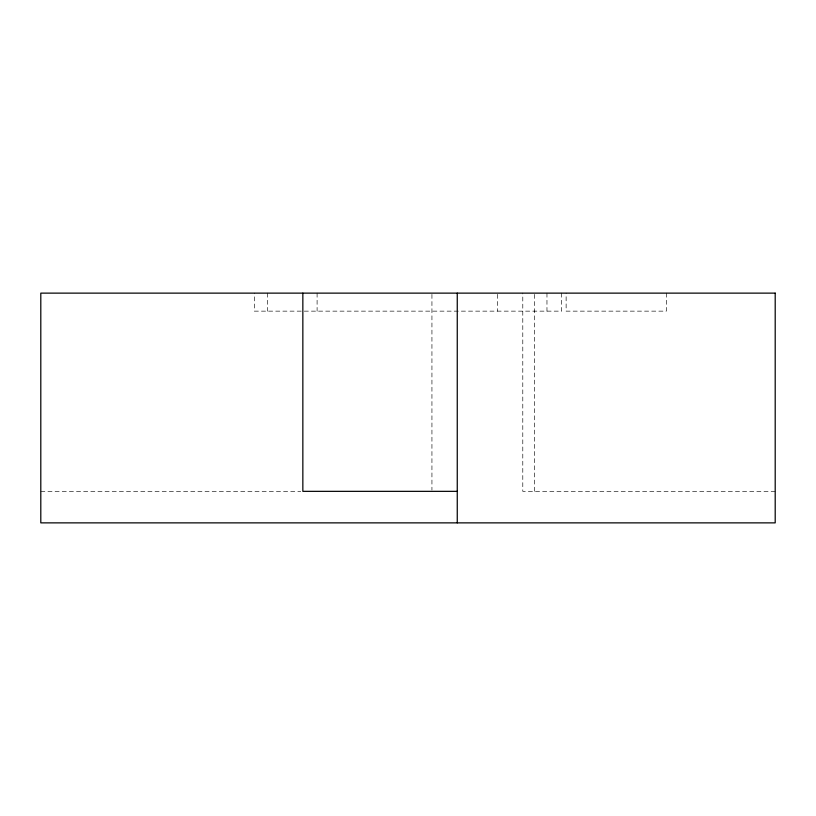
<?xml version="1.0" encoding="UTF-8"?>
<svg xmlns="http://www.w3.org/2000/svg" width="816" height="816" viewBox="0 0 816 816"><rect width="100%" height="100%" fill="white"/><g stroke="black" fill="none" stroke-linecap="round" stroke-linejoin="round"><path stroke-width="0.61" stroke-dasharray="4.08 3.06" d="M40.8 491.344L300.706 491.344M775.2 491.344L522.791 491.344L522.791 293.128M666.325 293.128L666.325 311.141L566.131 311.141L566.131 293.128M561.673 293.128L561.673 311.141L254.327 311.141L254.327 293.128M546.965 293.128L546.965 311.141M534.358 294.392L534.358 491.344M497.444 294.331L497.444 311.141M431.939 294.392L431.939 490.069M317.098 293.128L317.098 311.141M267.587 293.128L267.587 311.141"/><path stroke-width="1.22" d="M457.256 491.344L302.848 491.344L302.848 293.128M457.256 293.128L457.256 522.872M775.2 293.128L40.8 293.128L40.8 522.872L775.2 522.872L775.2 293.128"/></g></svg>
